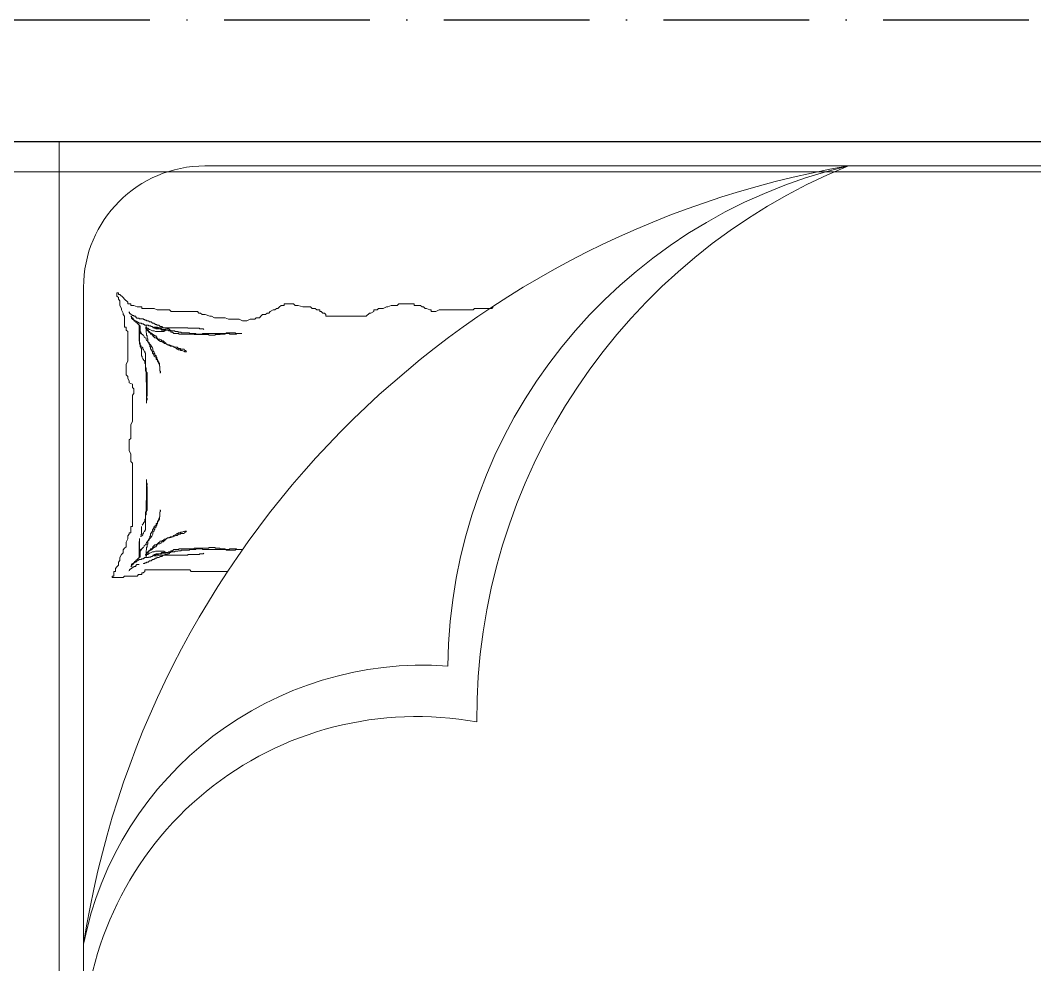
# Model space of a CAD drawing. Extents: x 775040 to 808375, y 4159409 to 4163651.
# Drawn here: x 785917.3 to 786000.8, y 4161550.9 to 4161628.8 of the extents above; entities that cross this region are included whole.
import ezdxf

# ---------------------------------------------------------------- set-up
doc = ezdxf.new("R2010")
doc.units = 0
doc.header["$MEASUREMENT"] = 0
doc.linetypes.add('ACAD_ISO10W100', pattern=[18, 12, -3, 0, -3])
for name, color, linetype, lineweight in [('Z_ duvar', 7, 'Continuous', 30), ('Z_aks', 2, 'ACAD_ISO10W100', 30), ('Z_sıva', 241, 'Continuous', 5), ('Z_tefriş', 73, 'Continuous', 5)]:
    doc.layers.add(name, color=color, linetype=linetype, lineweight=lineweight)

# ---------------------------------------------------------------- blocks, each defined once
blk = doc.blocks.new('YATAK 1')
at = {"layer": 'Z_tefriş'}
for p, q in [((-8791.057, 17107.306), (-8941.057, 17107.306)), ((-8791.057, 16917.306), (-8791.057, 17107.306)), ((-8803.057, 17105.306), (-8929.057, 17105.306)), ((-8793.057, 17095.306), (-8793.057, 16929.306)), ((-8793.057, 16929.306), (-8793.057, 17095.306)), ((-8796.443, 17094.329), (-8796.315, 17094.456)), ((-8796.315, 17094.456), (-8796.06, 17094.711)), ((-8796.06, 17094.711), (-8795.932, 17094.711)), ((-8795.932, 17094.838), (-8795.805, 17094.838)), ((-8795.932, 17094.711), (-8795.932, 17094.838)), ((-8795.805, 17094.583), (-8795.932, 17094.456)), ((-8795.932, 17094.456), (-8795.932, 17094.329)), ((-8795.805, 17094.838), (-8795.805, 17094.583)), ((-8826.807, 17093.691), (-8826.679, 17093.564)), ((-8821.193, 17093.564), (-8821.066, 17093.691)), ((-8821.066, 17093.691), (-8820.938, 17093.691)), ((-8820.938, 17093.691), (-8820.811, 17093.819)), ((-8820.811, 17093.819), (-8820.3, 17093.819)), ((-8820.3, 17093.946), (-8819.024, 17093.946)), ((-8820.3, 17093.819), (-8820.3, 17093.946)), ((-8819.024, 17093.946), (-8818.897, 17093.819)), ((-8818.897, 17093.819), (-8818.387, 17093.819)), ((-8818.387, 17093.819), (-8818.131, 17093.691)), ((-8818.131, 17093.691), (-8818.004, 17093.691)), ((-8818.004, 17093.691), (-8817.749, 17093.564)), ((-8811.88, 17093.564), (-8811.752, 17093.691)), ((-8811.752, 17093.691), (-8811.114, 17093.691)), ((-8811.114, 17093.691), (-8810.732, 17093.819)), ((-8810.732, 17093.819), (-8810.477, 17093.819)), ((-8810.477, 17093.819), (-8810.349, 17093.946)), ((-8810.349, 17093.946), (-8809.583, 17093.946)), ((-8809.583, 17093.946), (-8809.583, 17093.819)), ((-8809.583, 17093.819), (-8809.328, 17093.819)), ((-8809.328, 17093.819), (-8809.201, 17093.691)), ((-8809.201, 17093.691), (-8809.073, 17093.564)), ((-8797.846, 17093.691), (-8797.463, 17093.691)), ((-8797.846, 17093.564), (-8797.846, 17093.691)), ((-8797.463, 17093.691), (-8797.208, 17093.819)), ((-8797.208, 17093.819), (-8796.953, 17093.819)), ((-8796.953, 17093.946), (-8796.698, 17093.946)), ((-8796.953, 17093.819), (-8796.953, 17093.946)), ((-8796.698, 17094.074), (-8796.443, 17094.329)), ((-8796.698, 17093.946), (-8796.698, 17094.074)), ((-8796.06, 17093.819), (-8796.187, 17093.564)), ((-8795.932, 17094.329), (-8796.06, 17094.201)), ((-8796.06, 17094.201), (-8796.06, 17093.819)), ((-8826.679, 17093.564), (-8825.276, 17093.564)), ((-8825.276, 17093.564), (-8825.148, 17093.436)), ((-8825.148, 17093.436), (-8822.342, 17093.436)), ((-8822.342, 17093.436), (-8822.086, 17093.309)), ((-8822.086, 17093.309), (-8821.704, 17093.309)), ((-8821.704, 17093.436), (-8821.576, 17093.436)), ((-8821.704, 17093.309), (-8821.704, 17093.436)), ((-8821.576, 17093.436), (-8821.321, 17093.564)), ((-8821.321, 17093.564), (-8821.193, 17093.564)), ((-8817.749, 17093.564), (-8817.366, 17093.564)), ((-8817.366, 17093.564), (-8817.238, 17093.436)), ((-8817.238, 17093.436), (-8816.983, 17093.436)), ((-8816.983, 17093.436), (-8816.983, 17093.309)), ((-8816.983, 17093.309), (-8816.728, 17093.181)), ((-8816.728, 17093.181), (-8816.6, 17093.181)), ((-8816.6, 17093.181), (-8816.345, 17092.926)), ((-8816.345, 17092.926), (-8813.028, 17092.926)), ((-8813.028, 17093.054), (-8812.901, 17093.181)), ((-8813.028, 17092.926), (-8813.028, 17093.054)), ((-8812.901, 17093.181), (-8812.773, 17093.181)), ((-8812.773, 17093.181), (-8812.645, 17093.309)), ((-8812.645, 17093.309), (-8812.518, 17093.309)), ((-8812.518, 17093.436), (-8812.263, 17093.436)), ((-8812.518, 17093.309), (-8812.518, 17093.436)), ((-8812.263, 17093.436), (-8812.135, 17093.564)), ((-8812.135, 17093.564), (-8811.88, 17093.564)), ((-8809.073, 17093.564), (-8808.946, 17093.564)), ((-8808.946, 17093.564), (-8808.818, 17093.436)), ((-8808.818, 17093.436), (-8808.69, 17093.436)), ((-8808.69, 17093.436), (-8808.435, 17093.309)), ((-8808.435, 17093.309), (-8808.308, 17093.181)), ((-8808.308, 17093.181), (-8808.18, 17093.181)), ((-8808.18, 17093.181), (-8808.052, 17093.054)), ((-8808.052, 17093.054), (-8807.797, 17093.054)), ((-8807.797, 17093.054), (-8807.67, 17092.926)), ((-8807.67, 17092.926), (-8807.542, 17092.799)), ((-8807.542, 17092.799), (-8807.287, 17092.799)), ((-8807.287, 17092.799), (-8807.159, 17092.671)), ((-8804.991, 17092.671), (-8804.735, 17092.799)), ((-8804.735, 17092.799), (-8803.842, 17092.799)), ((-8803.842, 17092.799), (-8803.587, 17092.926)), ((-8803.587, 17092.926), (-8803.46, 17092.926)), ((-8803.46, 17092.926), (-8803.077, 17093.054)), ((-8803.077, 17093.054), (-8802.822, 17093.054)), ((-8802.822, 17093.054), (-8802.694, 17093.181)), ((-8802.694, 17093.181), (-8802.566, 17093.181)), ((-8802.566, 17093.181), (-8802.439, 17093.309)), ((-8802.439, 17093.309), (-8800.27, 17093.309)), ((-8800.27, 17093.309), (-8800.142, 17093.436)), ((-8800.142, 17093.436), (-8799.122, 17093.436)), ((-8799.122, 17093.436), (-8798.867, 17093.564)), ((-8798.867, 17093.564), (-8797.846, 17093.564)), ((-8797.627, 17092.764), (-8797.627, 17092.711)), ((-8797.418, 17092.764), (-8797.627, 17092.764)), ((-8797.418, 17092.816), (-8797.418, 17092.764)), ((-8797.366, 17092.816), (-8797.418, 17092.816)), ((-8797.366, 17092.92), (-8797.366, 17092.816)), ((-8797.209, 17092.92), (-8797.366, 17092.92)), ((-8797.209, 17092.973), (-8797.209, 17092.92)), ((-8797.052, 17092.973), (-8797.209, 17092.973)), ((-8797.157, 17092.764), (-8797.052, 17092.764)), ((-8797.157, 17092.659), (-8797.157, 17092.764)), ((-8797, 17093.077), (-8797.052, 17093.025)), ((-8797.052, 17093.025), (-8797.052, 17092.973)), ((-8797.052, 17092.816), (-8797, 17092.816)), ((-8797.052, 17092.764), (-8797.052, 17092.816)), ((-8797, 17092.764), (-8797.052, 17092.711)), ((-8796.947, 17093.077), (-8797, 17093.077)), ((-8796.947, 17092.92), (-8797, 17092.868)), ((-8797, 17092.92), (-8796.947, 17092.92)), ((-8797, 17092.816), (-8797, 17092.92)), ((-8797, 17092.868), (-8797, 17092.764)), ((-8796.947, 17093.129), (-8796.947, 17093.077)), ((-8796.895, 17093.129), (-8796.947, 17093.129)), ((-8796.843, 17093.182), (-8796.895, 17093.129)), ((-8796.79, 17093.286), (-8796.843, 17093.234)), ((-8796.843, 17093.234), (-8796.843, 17093.182)), ((-8796.315, 17093.054), (-8796.443, 17092.926)), ((-8796.443, 17092.926), (-8796.443, 17092.034)), ((-8796.187, 17093.436), (-8796.315, 17093.181)), ((-8796.315, 17093.181), (-8796.315, 17093.054)), ((-8796.187, 17093.564), (-8796.187, 17093.436)), ((-8807.159, 17092.671), (-8806.777, 17092.671)), ((-8806.777, 17092.671), (-8806.521, 17092.544)), ((-8806.521, 17092.544), (-8806.139, 17092.544)), ((-8806.139, 17092.544), (-8805.884, 17092.671)), ((-8805.884, 17092.671), (-8804.991, 17092.671)), ((-8802.597, 17091.927), (-8802.597, 17091.875)), ((-8801.656, 17091.927), (-8802.597, 17091.927)), ((-8801.656, 17091.979), (-8801.656, 17091.927)), ((-8799.301, 17091.979), (-8801.656, 17091.979)), ((-8799.929, 17091.927), (-8799.982, 17091.875)), ((-8799.772, 17091.927), (-8799.929, 17091.927)), ((-8799.72, 17091.979), (-8799.772, 17091.927)), ((-8799.668, 17091.979), (-8799.72, 17091.979)), ((-8799.563, 17092.032), (-8799.668, 17091.979)), ((-8799.511, 17092.084), (-8799.563, 17092.032)), ((-8799.354, 17092.084), (-8799.511, 17092.084)), ((-8799.354, 17092.136), (-8799.354, 17092.084)), ((-8799.301, 17092.136), (-8799.354, 17092.136)), ((-8799.249, 17092.189), (-8799.301, 17092.136)), ((-8799.144, 17092.032), (-8799.301, 17091.979)), ((-8799.092, 17092.189), (-8799.249, 17092.189)), ((-8799.249, 17091.875), (-8799.197, 17091.927)), ((-8799.197, 17091.927), (-8798.988, 17091.927)), ((-8798.831, 17092.032), (-8799.144, 17092.032)), ((-8799.092, 17092.241), (-8799.092, 17092.189)), ((-8798.988, 17092.241), (-8799.092, 17092.241)), ((-8799.04, 17091.875), (-8798.988, 17091.927)), ((-8798.935, 17092.293), (-8798.988, 17092.241)), ((-8798.988, 17091.979), (-8798.778, 17091.979)), ((-8798.988, 17091.927), (-8798.988, 17091.979)), ((-8798.988, 17091.927), (-8798.883, 17091.927)), ((-8798.883, 17092.293), (-8798.935, 17092.293)), ((-8798.883, 17092.345), (-8798.883, 17092.293)), ((-8798.726, 17092.345), (-8798.883, 17092.345)), ((-8798.883, 17091.979), (-8798.831, 17091.979)), ((-8798.883, 17091.927), (-8798.883, 17091.979)), ((-8798.831, 17091.979), (-8798.831, 17092.032)), ((-8798.778, 17092.032), (-8798.726, 17092.084)), ((-8798.778, 17091.979), (-8798.778, 17092.032)), ((-8798.674, 17092.398), (-8798.726, 17092.345)), ((-8798.726, 17092.084), (-8798.621, 17092.084)), ((-8798.621, 17092.45), (-8798.674, 17092.398)), ((-8798.464, 17092.45), (-8798.621, 17092.45)), ((-8798.621, 17092.084), (-8798.569, 17092.136)), ((-8798.569, 17092.136), (-8798.412, 17092.136)), ((-8798.464, 17092.502), (-8798.464, 17092.45)), ((-8798.412, 17092.502), (-8798.464, 17092.502)), ((-8798.412, 17092.554), (-8798.412, 17092.502)), ((-8798.255, 17092.554), (-8798.412, 17092.554)), ((-8798.412, 17092.189), (-8798.098, 17092.189)), ((-8798.412, 17092.136), (-8798.412, 17092.189)), ((-8798.36, 17091.927), (-8798.412, 17091.875)), ((-8798.255, 17091.927), (-8798.36, 17091.927)), ((-8798.255, 17092.607), (-8798.255, 17092.554)), ((-8798.098, 17092.607), (-8798.255, 17092.607)), ((-8798.203, 17092.084), (-8798.255, 17092.032)), ((-8798.255, 17092.032), (-8798.255, 17091.875)), ((-8798.203, 17091.979), (-8798.255, 17091.927)), ((-8798.203, 17092.136), (-8798.203, 17092.084)), ((-8798.203, 17091.614), (-8798.203, 17092.136)), ((-8798.151, 17091.979), (-8798.203, 17091.979)), ((-8798.203, 17091.927), (-8798.151, 17091.927)), ((-8798.203, 17091.875), (-8798.203, 17091.927)), ((-8798.151, 17091.927), (-8798.151, 17091.979)), ((-8798.098, 17092.659), (-8798.098, 17092.607)), ((-8797.994, 17092.659), (-8798.098, 17092.659)), ((-8798.098, 17092.189), (-8798.046, 17092.241)), ((-8798.046, 17092.241), (-8797.994, 17092.241)), ((-8797.994, 17092.711), (-8797.994, 17092.659)), ((-8797.627, 17092.711), (-8797.994, 17092.711)), ((-8797.994, 17092.293), (-8797.837, 17092.293)), ((-8797.994, 17092.241), (-8797.994, 17092.293)), ((-8797.837, 17092.345), (-8797.627, 17092.345)), ((-8797.837, 17092.293), (-8797.837, 17092.345)), ((-8797.732, 17092.136), (-8797.732, 17091.666)), ((-8797.68, 17092.136), (-8797.732, 17092.136)), ((-8797.68, 17092.032), (-8797.732, 17091.979)), ((-8797.732, 17091.979), (-8797.732, 17091.509)), ((-8797.68, 17092.189), (-8797.68, 17092.136)), ((-8797.627, 17092.189), (-8797.68, 17092.189)), ((-8797.627, 17092.189), (-8797.68, 17092.136)), ((-8797.68, 17092.136), (-8797.68, 17092.032)), ((-8797.627, 17092.345), (-8797.575, 17092.398)), ((-8797.523, 17092.293), (-8797.627, 17092.189)), ((-8797.627, 17092.241), (-8797.627, 17092.189)), ((-8797.627, 17090.882), (-8797.627, 17092.241)), ((-8797.575, 17092.398), (-8797.523, 17092.398)), ((-8797.523, 17092.45), (-8797.418, 17092.45)), ((-8797.523, 17092.398), (-8797.523, 17092.45)), ((-8797.47, 17092.345), (-8797.523, 17092.293)), ((-8797.366, 17092.398), (-8797.47, 17092.345)), ((-8797.418, 17092.502), (-8797.366, 17092.554)), ((-8797.418, 17092.45), (-8797.418, 17092.502)), ((-8797.366, 17092.554), (-8797.261, 17092.554)), ((-8797.366, 17092.502), (-8797.366, 17092.398)), ((-8797.261, 17092.502), (-8797.366, 17092.502)), ((-8797.209, 17092.607), (-8797.261, 17092.502)), ((-8797.261, 17092.607), (-8797.209, 17092.607)), ((-8797.261, 17092.554), (-8797.261, 17092.607)), ((-8797.104, 17092.659), (-8797.209, 17092.607)), ((-8797.209, 17092.659), (-8797.157, 17092.659)), ((-8797.209, 17092.607), (-8797.209, 17092.659)), ((-8797.052, 17092.711), (-8797.104, 17092.659)), ((-8796.57, 17092.034), (-8796.57, 17091.779)), ((-8796.443, 17092.034), (-8796.57, 17092.034)), ((-8806.102, 17091.509), (-8805.579, 17091.509)), ((-8805.684, 17091.509), (-8806.102, 17091.509)), ((-8805.631, 17091.457), (-8805.684, 17091.509)), ((-8805.108, 17091.457), (-8805.631, 17091.457)), ((-8805.579, 17091.561), (-8804.794, 17091.561)), ((-8805.579, 17091.509), (-8805.579, 17091.561)), ((-8805.056, 17091.509), (-8805.108, 17091.457)), ((-8802.859, 17091.509), (-8805.056, 17091.509)), ((-8804.794, 17091.561), (-8804.794, 17091.509)), ((-8804.794, 17091.509), (-8804.742, 17091.509)), ((-8804.742, 17091.509), (-8804.69, 17091.457)), ((-8804.69, 17091.457), (-8804.324, 17091.457)), ((-8804.324, 17091.457), (-8804.271, 17091.405)), ((-8804.271, 17091.405), (-8803.905, 17091.405)), ((-8803.905, 17091.405), (-8803.905, 17091.352)), ((-8803.905, 17091.352), (-8803.382, 17091.352)), ((-8803.382, 17091.405), (-8802.179, 17091.405)), ((-8803.382, 17091.352), (-8803.382, 17091.405)), ((-8802.911, 17091.875), (-8802.963, 17091.823)), ((-8802.597, 17091.875), (-8802.911, 17091.875)), ((-8802.859, 17091.457), (-8802.859, 17091.509)), ((-8802.336, 17091.457), (-8802.859, 17091.457)), ((-8802.283, 17091.509), (-8802.336, 17091.457)), ((-8801.813, 17091.509), (-8802.283, 17091.509)), ((-8802.179, 17091.457), (-8800.923, 17091.457)), ((-8802.179, 17091.405), (-8802.179, 17091.457)), ((-8801.76, 17091.561), (-8801.813, 17091.509)), ((-8801.132, 17091.561), (-8801.76, 17091.561)), ((-8801.08, 17091.614), (-8801.132, 17091.561)), ((-8800.871, 17091.614), (-8801.08, 17091.614)), ((-8800.923, 17091.457), (-8800.871, 17091.509)), ((-8800.819, 17091.666), (-8800.871, 17091.614)), ((-8800.871, 17091.509), (-8800.505, 17091.509)), ((-8800.609, 17091.666), (-8800.819, 17091.666)), ((-8800.557, 17091.718), (-8800.609, 17091.666)), ((-8800.243, 17091.718), (-8800.557, 17091.718)), ((-8800.505, 17091.509), (-8800.452, 17091.561)), ((-8800.452, 17091.561), (-8800.4, 17091.561)), ((-8800.4, 17091.614), (-8800.243, 17091.614)), ((-8800.4, 17091.561), (-8800.4, 17091.614)), ((-8800.243, 17091.77), (-8800.243, 17091.718)), ((-8800.138, 17091.77), (-8800.243, 17091.77)), ((-8800.243, 17091.718), (-8800.086, 17091.718)), ((-8800.243, 17091.614), (-8800.243, 17091.718)), ((-8800.086, 17091.875), (-8800.138, 17091.823)), ((-8800.138, 17091.823), (-8800.138, 17091.77)), ((-8799.982, 17091.875), (-8800.086, 17091.875)), ((-8800.086, 17091.718), (-8800.034, 17091.77)), ((-8800.034, 17091.77), (-8799.877, 17091.77)), ((-8799.877, 17091.823), (-8799.511, 17091.823)), ((-8799.877, 17091.77), (-8799.877, 17091.823)), ((-8799.877, 17091.77), (-8799.511, 17091.77)), ((-8799.772, 17091.77), (-8799.877, 17091.77)), ((-8799.772, 17091.718), (-8799.772, 17091.77)), ((-8799.72, 17091.718), (-8799.772, 17091.718)), ((-8799.668, 17091.666), (-8799.72, 17091.718)), ((-8798.988, 17091.666), (-8799.668, 17091.666)), ((-8799.511, 17091.823), (-8799.458, 17091.875)), ((-8799.511, 17091.77), (-8799.458, 17091.823)), ((-8799.458, 17091.823), (-8799.301, 17091.875)), ((-8799.458, 17091.875), (-8799.249, 17091.875)), ((-8799.301, 17091.875), (-8799.04, 17091.875)), ((-8799.144, 17091.091), (-8799.092, 17091.143)), ((-8799.04, 17091.143), (-8799.144, 17091.039)), ((-8799.144, 17091.039), (-8799.144, 17091.091)), ((-8799.092, 17091.195), (-8799.04, 17091.248)), ((-8799.092, 17091.143), (-8799.092, 17091.195)), ((-8799.04, 17091.3), (-8798.935, 17091.3)), ((-8799.04, 17091.248), (-8799.04, 17091.3)), ((-8798.935, 17091.143), (-8799.04, 17091.143)), ((-8798.883, 17091.718), (-8798.988, 17091.666)), ((-8798.935, 17091.3), (-8798.883, 17091.352)), ((-8798.883, 17091.195), (-8798.935, 17091.143)), ((-8798.726, 17091.718), (-8798.883, 17091.718)), ((-8798.883, 17091.352), (-8798.831, 17091.352)), ((-8798.831, 17091.248), (-8798.883, 17091.195)), ((-8798.831, 17091.405), (-8798.778, 17091.405)), ((-8798.831, 17091.352), (-8798.831, 17091.405)), ((-8798.778, 17091.3), (-8798.831, 17091.248)), ((-8798.778, 17091.457), (-8798.726, 17091.457)), ((-8798.778, 17091.405), (-8798.778, 17091.457)), ((-8798.726, 17091.352), (-8798.778, 17091.3)), ((-8798.621, 17091.77), (-8798.726, 17091.718)), ((-8798.726, 17091.457), (-8798.674, 17091.509)), ((-8798.674, 17091.457), (-8798.726, 17091.352)), ((-8798.674, 17091.509), (-8798.621, 17091.509)), ((-8798.569, 17091.457), (-8798.674, 17091.457)), ((-8798.517, 17091.823), (-8798.621, 17091.77)), ((-8798.621, 17091.561), (-8798.517, 17091.561)), ((-8798.621, 17091.509), (-8798.621, 17091.561)), ((-8798.517, 17091.561), (-8798.569, 17091.457)), ((-8798.464, 17091.823), (-8798.517, 17091.823)), ((-8798.517, 17091.614), (-8798.464, 17091.666)), ((-8798.517, 17091.561), (-8798.517, 17091.614)), ((-8798.412, 17091.614), (-8798.517, 17091.561)), ((-8798.412, 17091.875), (-8798.464, 17091.823)), ((-8798.464, 17091.666), (-8798.412, 17091.666)), ((-8798.307, 17091.823), (-8798.412, 17091.718)), ((-8798.412, 17091.718), (-8798.36, 17091.718)), ((-8798.412, 17091.666), (-8798.412, 17091.718)), ((-8798.412, 17091.718), (-8798.412, 17091.614)), ((-8798.36, 17091.718), (-8798.307, 17091.77)), ((-8798.36, 17091.039), (-8798.307, 17091.091)), ((-8798.255, 17091.875), (-8798.307, 17091.823)), ((-8798.307, 17091.77), (-8798.255, 17091.77)), ((-8798.307, 17091.3), (-8798.255, 17091.352)), ((-8798.307, 17091.091), (-8798.307, 17091.3)), ((-8798.255, 17091.875), (-8798.203, 17091.875)), ((-8798.255, 17091.77), (-8798.255, 17091.875)), ((-8798.255, 17091.509), (-8798.203, 17091.614)), ((-8798.255, 17091.352), (-8798.255, 17091.509)), ((-8798.151, 17091.143), (-8798.203, 17091.039)), ((-8798.046, 17091.195), (-8798.151, 17091.143)), ((-8797.994, 17091.352), (-8798.046, 17091.248)), ((-8798.046, 17091.248), (-8798.046, 17091.195)), ((-8797.941, 17091.352), (-8797.994, 17091.352)), ((-8797.941, 17091.405), (-8797.941, 17091.352)), ((-8797.889, 17091.405), (-8797.941, 17091.405)), ((-8797.889, 17091.457), (-8797.889, 17091.405)), ((-8797.837, 17091.457), (-8797.889, 17091.457)), ((-8797.784, 17091.561), (-8797.837, 17091.509)), ((-8797.837, 17091.509), (-8797.837, 17091.457)), ((-8797.732, 17091.666), (-8797.784, 17091.614)), ((-8797.784, 17091.614), (-8797.784, 17091.561)), ((-8797.732, 17091.509), (-8797.68, 17091.457)), ((-8797.68, 17091.457), (-8797.68, 17090.725)), ((-8796.57, 17091.779), (-8796.698, 17091.652)), ((-8796.698, 17091.652), (-8796.698, 17089.23)), ((-8801.08, 17090.202), (-8801.028, 17090.255)), ((-8801.028, 17090.255), (-8800.871, 17090.255)), ((-8800.871, 17090.255), (-8800.819, 17090.307)), ((-8800.819, 17090.307), (-8800.766, 17090.359)), ((-8800.766, 17090.359), (-8800.662, 17090.359)), ((-8800.714, 17090.255), (-8800.766, 17090.202)), ((-8800.609, 17090.307), (-8800.714, 17090.255)), ((-8800.662, 17090.359), (-8800.557, 17090.411)), ((-8800.505, 17090.359), (-8800.609, 17090.307)), ((-8800.557, 17090.411), (-8800.505, 17090.411)), ((-8800.505, 17090.411), (-8800.4, 17090.464)), ((-8800.452, 17090.411), (-8800.505, 17090.359)), ((-8800.4, 17090.464), (-8800.452, 17090.411)), ((-8800.4, 17090.464), (-8800.243, 17090.516)), ((-8800.191, 17090.464), (-8800.4, 17090.464)), ((-8800.243, 17090.516), (-8800.138, 17090.568)), ((-8800.191, 17090.516), (-8800.191, 17090.464)), ((-8800.086, 17090.516), (-8800.191, 17090.516)), ((-8800.138, 17090.568), (-8799.982, 17090.568)), ((-8800.086, 17090.568), (-8800.086, 17090.516)), ((-8799.982, 17090.568), (-8800.086, 17090.568)), ((-8799.982, 17090.568), (-8799.929, 17090.621)), ((-8799.929, 17090.621), (-8799.982, 17090.568)), ((-8799.929, 17090.621), (-8799.825, 17090.673)), ((-8799.877, 17090.621), (-8799.929, 17090.621)), ((-8799.825, 17090.725), (-8799.877, 17090.621)), ((-8799.72, 17090.777), (-8799.825, 17090.725)), ((-8799.825, 17090.673), (-8799.72, 17090.673)), ((-8799.615, 17090.882), (-8799.72, 17090.777)), ((-8799.72, 17090.673), (-8799.615, 17090.777)), ((-8799.511, 17090.882), (-8799.615, 17090.882)), ((-8799.615, 17090.777), (-8799.563, 17090.777)), ((-8799.563, 17090.777), (-8799.511, 17090.83)), ((-8799.458, 17090.986), (-8799.511, 17090.882)), ((-8799.511, 17090.83), (-8799.354, 17090.83)), ((-8799.406, 17090.986), (-8799.458, 17090.986)), ((-8799.301, 17091.039), (-8799.406, 17090.986)), ((-8799.354, 17090.83), (-8799.301, 17090.934)), ((-8799.144, 17091.039), (-8799.301, 17091.039)), ((-8799.301, 17090.934), (-8799.249, 17090.934)), ((-8799.249, 17090.934), (-8799.197, 17090.986)), ((-8799.197, 17090.986), (-8799.144, 17091.039)), ((-8798.726, 17090.307), (-8798.778, 17090.255)), ((-8798.778, 17090.255), (-8798.778, 17090.15)), ((-8798.674, 17090.411), (-8798.726, 17090.307)), ((-8798.621, 17090.464), (-8798.674, 17090.411)), ((-8798.569, 17090.568), (-8798.621, 17090.516)), ((-8798.621, 17090.516), (-8798.621, 17090.464)), ((-8798.464, 17090.673), (-8798.569, 17090.568)), ((-8798.569, 17090.411), (-8798.517, 17090.411)), ((-8798.569, 17090.202), (-8798.569, 17090.411)), ((-8798.517, 17090.568), (-8798.464, 17090.621)), ((-8798.517, 17090.411), (-8798.517, 17090.568)), ((-8798.412, 17090.777), (-8798.464, 17090.725)), ((-8798.464, 17090.673), (-8798.412, 17090.725)), ((-8798.464, 17090.725), (-8798.464, 17090.673)), ((-8798.464, 17090.621), (-8798.464, 17090.673)), ((-8798.412, 17090.725), (-8798.36, 17090.83)), ((-8798.36, 17090.777), (-8798.412, 17090.777)), ((-8798.36, 17090.83), (-8798.36, 17091.039)), ((-8798.307, 17090.882), (-8798.36, 17090.777)), ((-8798.255, 17090.934), (-8798.307, 17090.882)), ((-8798.203, 17091.039), (-8798.255, 17090.934)), ((-8797.941, 17090.307), (-8797.889, 17090.359)), ((-8797.941, 17090.202), (-8797.941, 17090.307)), ((-8797.889, 17090.359), (-8797.837, 17090.411)), ((-8797.837, 17090.411), (-8797.732, 17090.411)), ((-8797.784, 17090.307), (-8797.837, 17090.255)), ((-8797.837, 17090.255), (-8797.837, 17089.627)), ((-8797.732, 17090.568), (-8797.784, 17090.516)), ((-8797.784, 17090.516), (-8797.784, 17090.307)), ((-8797.732, 17090.725), (-8797.732, 17090.568)), ((-8797.68, 17090.725), (-8797.732, 17090.725)), ((-8797.732, 17090.621), (-8797.68, 17090.621)), ((-8797.732, 17090.411), (-8797.732, 17090.621)), ((-8797.68, 17090.777), (-8797.627, 17090.882)), ((-8797.68, 17090.621), (-8797.68, 17090.777)), ((-8801.551, 17089.993), (-8801.499, 17090.046)), ((-8801.394, 17089.993), (-8801.551, 17089.993)), ((-8801.499, 17090.046), (-8801.446, 17090.098)), ((-8801.446, 17090.098), (-8801.394, 17090.098)), ((-8801.394, 17090.098), (-8801.342, 17090.202)), ((-8801.342, 17090.046), (-8801.394, 17089.993)), ((-8801.342, 17090.202), (-8801.08, 17090.202)), ((-8801.289, 17090.046), (-8801.342, 17090.046)), ((-8801.185, 17090.098), (-8801.289, 17090.046)), ((-8801.08, 17090.098), (-8801.185, 17090.098)), ((-8801.028, 17090.15), (-8801.08, 17090.098)), ((-8800.871, 17090.15), (-8801.028, 17090.15)), ((-8800.819, 17090.202), (-8800.871, 17090.15)), ((-8800.766, 17090.202), (-8800.819, 17090.202)), ((-8799.092, 17089.418), (-8799.144, 17089.366)), ((-8799.04, 17089.575), (-8799.092, 17089.523)), ((-8799.092, 17089.523), (-8799.092, 17089.418)), ((-8799.04, 17089.68), (-8799.04, 17089.575)), ((-8798.988, 17089.68), (-8799.04, 17089.68)), ((-8799.04, 17089.523), (-8798.883, 17089.627)), ((-8799.04, 17089.366), (-8799.04, 17089.523)), ((-8798.935, 17089.732), (-8798.988, 17089.68)), ((-8798.883, 17089.889), (-8798.935, 17089.836)), ((-8798.935, 17089.836), (-8798.935, 17089.732)), ((-8798.883, 17089.993), (-8798.883, 17089.889)), ((-8798.831, 17089.993), (-8798.883, 17089.993)), ((-8798.883, 17089.627), (-8798.831, 17089.784)), ((-8798.778, 17090.15), (-8798.831, 17090.046)), ((-8798.831, 17090.046), (-8798.831, 17089.993)), ((-8798.831, 17089.784), (-8798.726, 17089.889)), ((-8798.726, 17090.046), (-8798.674, 17090.046)), ((-8798.726, 17089.889), (-8798.726, 17090.046)), ((-8798.674, 17090.098), (-8798.621, 17090.15)), ((-8798.674, 17090.046), (-8798.674, 17090.098)), ((-8798.621, 17090.202), (-8798.569, 17090.202)), ((-8798.621, 17090.15), (-8798.621, 17090.202)), ((-8798.151, 17089.889), (-8798.098, 17089.941)), ((-8798.151, 17088.425), (-8798.151, 17089.889)), ((-8798.098, 17090.046), (-8798.046, 17090.046)), ((-8798.098, 17089.941), (-8798.098, 17090.046)), ((-8798.046, 17090.046), (-8797.994, 17090.15)), ((-8797.994, 17090.202), (-8797.941, 17090.202)), ((-8797.994, 17090.15), (-8797.994, 17090.202)), ((-8797.941, 17089.418), (-8797.994, 17089.366)), ((-8797.889, 17089.523), (-8797.941, 17089.418)), ((-8797.889, 17089.627), (-8797.889, 17089.523)), ((-8797.837, 17089.627), (-8797.889, 17089.627)), ((-8799.354, 17088.791), (-8799.301, 17088.896)), ((-8799.301, 17088.843), (-8799.354, 17088.739)), ((-8799.354, 17088.425), (-8799.354, 17088.791)), ((-8799.354, 17088.739), (-8799.354, 17088.425)), ((-8799.301, 17089.052), (-8799.301, 17088.843)), ((-8799.249, 17089.052), (-8799.301, 17089.052)), ((-8799.301, 17088.896), (-8799.249, 17089)), ((-8799.249, 17089.157), (-8799.249, 17089.052)), ((-8799.197, 17089.157), (-8799.249, 17089.157)), ((-8799.249, 17089), (-8799.197, 17089.105)), ((-8799.197, 17089.209), (-8799.144, 17089.314)), ((-8799.197, 17089.105), (-8799.197, 17089.209)), ((-8799.144, 17089.209), (-8799.197, 17089.157)), ((-8799.144, 17089.314), (-8799.04, 17089.366)), ((-8799.144, 17089.366), (-8799.144, 17089.209)), ((-8798.151, 17088.687), (-8798.203, 17088.634)), ((-8798.203, 17088.634), (-8798.203, 17088.425)), ((-8798.098, 17089.052), (-8798.151, 17089)), ((-8798.151, 17089), (-8798.151, 17088.687)), ((-8798.046, 17089.262), (-8798.098, 17089.209)), ((-8798.098, 17089.209), (-8798.098, 17089.052)), ((-8797.994, 17089.314), (-8798.046, 17089.262)), ((-8797.994, 17089.366), (-8797.994, 17089.314)), ((-8796.698, 17089.23), (-8796.57, 17088.975)), ((-8796.57, 17088.975), (-8796.57, 17088.082)), ((-8799.406, 17088.373), (-8799.354, 17088.425)), ((-8799.354, 17088.425), (-8799.406, 17088.373)), ((-8799.406, 17088.268), (-8799.406, 17088.373)), ((-8799.406, 17088.373), (-8799.406, 17088.268)), ((-8799.354, 17088.268), (-8799.406, 17088.268)), ((-8799.406, 17088.268), (-8799.354, 17088.268)), ((-8798.255, 17088.321), (-8798.307, 17088.268)), ((-8798.307, 17088.268), (-8798.307, 17086.334)), ((-8798.203, 17088.425), (-8798.255, 17088.373)), ((-8798.255, 17088.373), (-8798.255, 17088.321)), ((-8798.203, 17088.373), (-8798.151, 17088.425)), ((-8798.203, 17087.484), (-8798.203, 17088.373)), ((-8796.698, 17087.828), (-8796.825, 17087.573)), ((-8796.57, 17088.082), (-8796.698, 17087.955)), ((-8796.698, 17087.955), (-8796.698, 17087.828)), ((-8798.255, 17087.432), (-8798.203, 17087.484)), ((-8798.255, 17086.282), (-8798.255, 17087.432)), ((-8797.08, 17087.063), (-8797.208, 17086.935)), ((-8797.208, 17086.935), (-8797.208, 17086.553)), ((-8796.825, 17087.445), (-8797.08, 17087.318)), ((-8797.08, 17087.318), (-8797.08, 17087.063)), ((-8796.825, 17087.573), (-8796.825, 17087.445)), ((-8798.307, 17086.334), (-8798.255, 17086.334)), ((-8798.307, 17086.178), (-8798.255, 17086.282)), ((-8798.307, 17086.073), (-8798.307, 17086.178)), ((-8798.255, 17085.969), (-8798.307, 17086.073)), ((-8798.255, 17086.334), (-8798.255, 17085.76)), ((-8797.208, 17086.553), (-8797.08, 17086.425)), ((-8797.08, 17086.425), (-8797.08, 17084.258)), ((-8798.255, 17085.76), (-8798.255, 17085.969)), ((-8797.08, 17084.258), (-8796.953, 17084.003)), ((-8796.953, 17084.003), (-8796.953, 17082.856)), ((-8796.953, 17082.856), (-8796.825, 17082.729)), ((-8796.825, 17082.729), (-8796.825, 17081.836)), ((-8796.825, 17081.836), (-8796.953, 17081.582)), ((-8796.953, 17081.582), (-8796.953, 17080.944)), ((-8796.953, 17080.944), (-8797.08, 17080.817)), ((-8797.08, 17080.817), (-8797.08, 17075.59)), ((-8798.255, 17078.884), (-8798.255, 17079.459)), ((-8798.255, 17079.459), (-8798.255, 17079.25)), ((-8798.255, 17079.25), (-8798.307, 17079.145)), ((-8798.307, 17079.145), (-8798.307, 17079.041)), ((-8798.307, 17079.041), (-8798.255, 17078.936)), ((-8798.307, 17076.95), (-8798.307, 17078.884)), ((-8798.307, 17078.884), (-8798.255, 17078.884)), ((-8798.255, 17078.936), (-8798.255, 17077.786)), ((-8798.255, 17077.786), (-8798.203, 17077.734)), ((-8798.203, 17077.734), (-8798.203, 17076.845)), ((-8799.406, 17076.845), (-8799.406, 17076.95)), ((-8799.406, 17076.95), (-8799.354, 17076.95)), ((-8799.354, 17076.95), (-8799.406, 17076.95)), ((-8799.406, 17076.95), (-8799.406, 17076.845)), ((-8798.255, 17076.898), (-8798.307, 17076.95)), ((-8798.255, 17076.845), (-8798.255, 17076.898)), ((-8799.354, 17076.793), (-8799.406, 17076.845)), ((-8799.406, 17076.845), (-8799.354, 17076.793)), ((-8799.354, 17076.48), (-8799.354, 17076.793)), ((-8799.354, 17076.793), (-8799.354, 17076.427)), ((-8799.301, 17076.375), (-8799.354, 17076.48)), ((-8799.354, 17076.427), (-8799.301, 17076.323)), ((-8799.301, 17076.166), (-8799.301, 17076.375)), ((-8799.301, 17076.323), (-8799.249, 17076.218)), ((-8799.249, 17076.166), (-8799.301, 17076.166)), ((-8799.249, 17076.218), (-8799.197, 17076.114)), ((-8799.249, 17076.061), (-8799.249, 17076.166)), ((-8799.197, 17076.061), (-8799.249, 17076.061)), ((-8799.197, 17076.114), (-8799.197, 17076.009)), ((-8799.144, 17076.009), (-8799.197, 17076.061)), ((-8798.203, 17076.793), (-8798.255, 17076.845)), ((-8798.203, 17076.845), (-8798.151, 17076.793)), ((-8798.203, 17076.584), (-8798.203, 17076.793)), ((-8798.151, 17076.532), (-8798.203, 17076.584)), ((-8798.151, 17076.793), (-8798.151, 17075.33)), ((-8798.151, 17076.218), (-8798.151, 17076.532)), ((-8798.098, 17076.166), (-8798.151, 17076.218)), ((-8798.098, 17076.009), (-8798.098, 17076.166)), ((-8801.394, 17075.225), (-8801.551, 17075.225)), ((-8801.551, 17075.225), (-8801.499, 17075.173)), ((-8801.342, 17075.173), (-8801.394, 17075.225)), ((-8799.197, 17076.009), (-8799.144, 17075.905)), ((-8799.144, 17075.852), (-8799.144, 17076.009)), ((-8799.144, 17075.905), (-8799.04, 17075.852)), ((-8799.092, 17075.8), (-8799.144, 17075.852)), ((-8799.092, 17075.696), (-8799.092, 17075.8)), ((-8799.04, 17075.643), (-8799.092, 17075.696)), ((-8799.04, 17075.852), (-8799.04, 17075.696)), ((-8799.04, 17075.696), (-8798.883, 17075.591)), ((-8799.04, 17075.539), (-8799.04, 17075.643)), ((-8798.988, 17075.539), (-8799.04, 17075.539)), ((-8798.935, 17075.486), (-8798.988, 17075.539)), ((-8798.935, 17075.382), (-8798.935, 17075.486)), ((-8798.883, 17075.33), (-8798.935, 17075.382)), ((-8798.883, 17075.591), (-8798.831, 17075.434)), ((-8798.883, 17075.225), (-8798.883, 17075.33)), ((-8798.831, 17075.225), (-8798.883, 17075.225)), ((-8798.831, 17075.434), (-8798.726, 17075.33)), ((-8798.831, 17075.173), (-8798.831, 17075.225)), ((-8798.726, 17075.33), (-8798.726, 17075.173)), ((-8798.151, 17075.33), (-8798.098, 17075.277)), ((-8798.046, 17075.957), (-8798.098, 17076.009)), ((-8798.098, 17075.277), (-8798.098, 17075.173)), ((-8797.994, 17075.905), (-8798.046, 17075.957)), ((-8797.994, 17075.852), (-8797.994, 17075.905)), ((-8797.941, 17075.8), (-8797.994, 17075.852)), ((-8797.889, 17075.696), (-8797.941, 17075.8)), ((-8797.837, 17074.964), (-8797.837, 17075.591)), ((-8797.08, 17075.59), (-8796.953, 17075.59)), ((-8796.953, 17075.59), (-8796.953, 17075.081)), ((-8801.499, 17075.173), (-8801.446, 17075.121)), ((-8801.446, 17075.121), (-8801.394, 17075.121)), ((-8801.394, 17075.121), (-8801.342, 17075.016)), ((-8801.289, 17075.173), (-8801.342, 17075.173)), ((-8801.342, 17075.016), (-8801.08, 17075.016)), ((-8801.185, 17075.121), (-8801.289, 17075.173)), ((-8801.08, 17075.121), (-8801.185, 17075.121)), ((-8801.028, 17075.068), (-8801.08, 17075.121)), ((-8801.08, 17075.016), (-8801.028, 17074.964)), ((-8800.871, 17075.068), (-8801.028, 17075.068)), ((-8801.028, 17074.964), (-8800.871, 17074.964)), ((-8800.819, 17075.016), (-8800.871, 17075.068)), ((-8800.871, 17074.964), (-8800.819, 17074.911)), ((-8800.766, 17075.016), (-8800.819, 17075.016)), ((-8800.819, 17074.911), (-8800.766, 17074.859)), ((-8800.714, 17074.964), (-8800.766, 17075.016)), ((-8800.766, 17074.859), (-8800.662, 17074.859)), ((-8800.609, 17074.911), (-8800.714, 17074.964)), ((-8800.662, 17074.859), (-8800.557, 17074.807)), ((-8800.505, 17074.859), (-8800.609, 17074.911)), ((-8800.557, 17074.807), (-8800.505, 17074.807)), ((-8800.452, 17074.807), (-8800.505, 17074.859)), ((-8800.505, 17074.807), (-8800.4, 17074.755)), ((-8800.4, 17074.755), (-8800.452, 17074.807)), ((-8800.191, 17074.755), (-8800.4, 17074.755)), ((-8800.4, 17074.755), (-8800.243, 17074.702)), ((-8800.243, 17074.702), (-8800.138, 17074.65)), ((-8800.191, 17074.702), (-8800.191, 17074.755)), ((-8800.086, 17074.702), (-8800.191, 17074.702)), ((-8800.138, 17074.65), (-8799.982, 17074.65)), ((-8800.086, 17074.65), (-8800.086, 17074.702)), ((-8799.982, 17074.65), (-8800.086, 17074.65)), ((-8799.929, 17074.598), (-8799.982, 17074.65)), ((-8799.982, 17074.65), (-8799.929, 17074.598)), ((-8799.877, 17074.598), (-8799.929, 17074.598)), ((-8799.929, 17074.598), (-8799.825, 17074.546)), ((-8799.825, 17074.493), (-8799.877, 17074.598)), ((-8799.825, 17074.546), (-8799.72, 17074.546)), ((-8799.72, 17074.441), (-8799.825, 17074.493)), ((-8799.72, 17074.546), (-8799.615, 17074.441)), ((-8799.615, 17074.337), (-8799.72, 17074.441)), ((-8799.615, 17074.441), (-8799.563, 17074.441)), ((-8799.563, 17074.441), (-8799.511, 17074.389)), ((-8799.511, 17074.389), (-8799.354, 17074.389)), ((-8799.354, 17074.389), (-8799.301, 17074.284)), ((-8798.778, 17075.068), (-8798.831, 17075.173)), ((-8798.778, 17074.964), (-8798.778, 17075.068)), ((-8798.726, 17074.911), (-8798.778, 17074.964)), ((-8798.726, 17075.173), (-8798.674, 17075.173)), ((-8798.674, 17074.807), (-8798.726, 17074.911)), ((-8798.674, 17075.173), (-8798.674, 17075.121)), ((-8798.674, 17075.121), (-8798.621, 17075.068)), ((-8798.621, 17074.755), (-8798.674, 17074.807)), ((-8798.621, 17075.068), (-8798.621, 17075.016)), ((-8798.621, 17075.016), (-8798.569, 17075.016)), ((-8798.621, 17074.702), (-8798.621, 17074.755)), ((-8798.569, 17074.65), (-8798.621, 17074.702)), ((-8798.569, 17075.016), (-8798.569, 17074.807)), ((-8798.569, 17074.807), (-8798.517, 17074.807)), ((-8798.464, 17074.546), (-8798.569, 17074.65)), ((-8798.517, 17074.807), (-8798.517, 17074.65)), ((-8798.517, 17074.65), (-8798.464, 17074.598)), ((-8798.464, 17074.598), (-8798.464, 17074.546)), ((-8798.464, 17074.493), (-8798.464, 17074.546)), ((-8798.464, 17074.546), (-8798.412, 17074.493)), ((-8798.412, 17074.441), (-8798.464, 17074.493)), ((-8798.412, 17074.493), (-8798.36, 17074.389)), ((-8798.36, 17074.441), (-8798.412, 17074.441)), ((-8798.307, 17074.337), (-8798.36, 17074.441)), ((-8798.36, 17074.389), (-8798.36, 17074.18)), ((-8798.098, 17075.173), (-8798.046, 17075.173)), ((-8798.046, 17075.173), (-8797.994, 17075.068)), ((-8797.994, 17075.068), (-8797.994, 17075.016)), ((-8797.994, 17075.016), (-8797.941, 17075.016)), ((-8797.941, 17075.016), (-8797.941, 17074.911)), ((-8797.941, 17074.911), (-8797.889, 17074.859)), ((-8797.889, 17074.859), (-8797.837, 17074.807)), ((-8797.784, 17074.911), (-8797.837, 17074.964)), ((-8797.837, 17074.807), (-8797.732, 17074.807)), ((-8797.68, 17074.598), (-8797.68, 17074.441)), ((-8797.68, 17073.762), (-8797.68, 17074.493)), ((-8797.68, 17074.441), (-8797.627, 17074.337)), ((-8796.953, 17075.081), (-8796.825, 17075.081)), ((-8796.825, 17075.081), (-8796.825, 17074.953)), ((-8796.825, 17074.953), (-8796.698, 17074.826)), ((-8796.698, 17074.826), (-8796.698, 17074.571)), ((-8796.698, 17074.571), (-8796.57, 17074.316)), ((-8805.684, 17073.709), (-8806.102, 17073.709)), ((-8806.102, 17073.709), (-8805.579, 17073.709)), ((-8805.631, 17073.762), (-8805.684, 17073.709)), ((-8805.108, 17073.762), (-8805.631, 17073.762)), ((-8805.579, 17073.709), (-8805.579, 17073.657)), ((-8805.579, 17073.657), (-8804.794, 17073.657)), ((-8805.056, 17073.709), (-8805.108, 17073.762)), ((-8802.859, 17073.709), (-8805.056, 17073.709)), ((-8804.794, 17073.657), (-8804.794, 17073.709)), ((-8804.794, 17073.709), (-8804.742, 17073.709)), ((-8804.742, 17073.709), (-8804.69, 17073.762)), ((-8804.69, 17073.762), (-8804.324, 17073.762)), ((-8804.324, 17073.762), (-8804.271, 17073.814)), ((-8804.271, 17073.814), (-8803.905, 17073.814)), ((-8803.905, 17073.814), (-8803.905, 17073.866)), ((-8803.905, 17073.866), (-8803.382, 17073.866)), ((-8803.382, 17073.866), (-8803.382, 17073.814)), ((-8803.382, 17073.814), (-8802.179, 17073.814)), ((-8802.859, 17073.762), (-8802.859, 17073.709)), ((-8802.336, 17073.762), (-8802.859, 17073.762)), ((-8802.283, 17073.709), (-8802.336, 17073.762)), ((-8801.813, 17073.709), (-8802.283, 17073.709)), ((-8802.179, 17073.814), (-8802.179, 17073.762)), ((-8802.179, 17073.762), (-8800.923, 17073.762)), ((-8801.76, 17073.657), (-8801.813, 17073.709)), ((-8801.132, 17073.657), (-8801.76, 17073.657)), ((-8801.08, 17073.605), (-8801.132, 17073.657)), ((-8800.871, 17073.605), (-8801.08, 17073.605)), ((-8800.923, 17073.762), (-8800.871, 17073.709)), ((-8800.871, 17073.709), (-8800.505, 17073.709)), ((-8800.819, 17073.552), (-8800.871, 17073.605)), ((-8800.609, 17073.552), (-8800.819, 17073.552)), ((-8800.557, 17073.5), (-8800.609, 17073.552)), ((-8800.505, 17073.709), (-8800.452, 17073.657)), ((-8800.452, 17073.657), (-8800.4, 17073.657)), ((-8800.4, 17073.657), (-8800.4, 17073.605)), ((-8800.4, 17073.605), (-8800.243, 17073.605)), ((-8800.243, 17073.605), (-8800.243, 17073.5)), ((-8799.668, 17073.552), (-8799.72, 17073.5)), ((-8798.988, 17073.552), (-8799.668, 17073.552)), ((-8799.511, 17074.337), (-8799.615, 17074.337)), ((-8799.458, 17074.232), (-8799.511, 17074.337)), ((-8799.406, 17074.232), (-8799.458, 17074.232)), ((-8799.301, 17074.18), (-8799.406, 17074.232)), ((-8799.301, 17074.284), (-8799.249, 17074.284)), ((-8799.144, 17074.18), (-8799.301, 17074.18)), ((-8799.249, 17074.284), (-8799.197, 17074.232)), ((-8799.197, 17074.232), (-8799.144, 17074.18)), ((-8799.04, 17074.075), (-8799.144, 17074.18)), ((-8799.144, 17074.18), (-8799.144, 17074.127)), ((-8799.144, 17074.127), (-8799.092, 17074.075)), ((-8799.092, 17074.075), (-8799.092, 17074.023)), ((-8799.092, 17074.023), (-8799.04, 17073.971)), ((-8798.935, 17074.075), (-8799.04, 17074.075)), ((-8799.04, 17073.971), (-8799.04, 17073.918)), ((-8799.04, 17073.918), (-8798.935, 17073.918)), ((-8798.883, 17073.5), (-8798.988, 17073.552)), ((-8798.883, 17074.023), (-8798.935, 17074.075)), ((-8798.935, 17073.918), (-8798.883, 17073.866)), ((-8798.831, 17073.971), (-8798.883, 17074.023)), ((-8798.883, 17073.866), (-8798.831, 17073.866)), ((-8798.778, 17073.918), (-8798.831, 17073.971)), ((-8798.831, 17073.866), (-8798.831, 17073.814)), ((-8798.831, 17073.814), (-8798.778, 17073.814)), ((-8798.726, 17073.866), (-8798.778, 17073.918)), ((-8798.778, 17073.814), (-8798.778, 17073.762)), ((-8798.778, 17073.762), (-8798.726, 17073.762)), ((-8798.674, 17073.762), (-8798.726, 17073.866)), ((-8798.726, 17073.762), (-8798.674, 17073.709)), ((-8798.569, 17073.762), (-8798.674, 17073.762)), ((-8798.674, 17073.709), (-8798.621, 17073.709)), ((-8798.621, 17073.709), (-8798.621, 17073.657)), ((-8798.621, 17073.657), (-8798.517, 17073.657)), ((-8798.517, 17073.657), (-8798.569, 17073.762)), ((-8798.412, 17073.605), (-8798.517, 17073.657)), ((-8798.517, 17073.657), (-8798.517, 17073.605)), ((-8798.517, 17073.605), (-8798.464, 17073.552)), ((-8798.464, 17073.552), (-8798.412, 17073.552)), ((-8798.412, 17073.5), (-8798.412, 17073.605)), ((-8798.412, 17073.552), (-8798.412, 17073.5)), ((-8798.36, 17074.18), (-8798.307, 17074.127)), ((-8798.255, 17074.284), (-8798.307, 17074.337)), ((-8798.307, 17074.127), (-8798.307, 17073.918)), ((-8798.307, 17073.918), (-8798.255, 17073.866)), ((-8798.203, 17074.18), (-8798.255, 17074.284)), ((-8798.255, 17073.866), (-8798.255, 17073.709)), ((-8798.255, 17073.709), (-8798.203, 17073.605)), ((-8798.151, 17074.075), (-8798.203, 17074.18)), ((-8798.203, 17073.605), (-8798.203, 17073.082)), ((-8798.046, 17074.023), (-8798.151, 17074.075)), ((-8798.046, 17073.971), (-8798.046, 17074.023)), ((-8797.994, 17073.866), (-8798.046, 17073.971)), ((-8797.941, 17073.866), (-8797.994, 17073.866)), ((-8797.941, 17073.814), (-8797.941, 17073.866)), ((-8797.889, 17073.814), (-8797.941, 17073.814)), ((-8797.889, 17073.762), (-8797.889, 17073.814)), ((-8797.837, 17073.762), (-8797.889, 17073.762)), ((-8797.837, 17073.709), (-8797.837, 17073.762)), ((-8797.784, 17073.657), (-8797.837, 17073.709)), ((-8797.784, 17073.605), (-8797.784, 17073.657)), ((-8797.732, 17073.552), (-8797.784, 17073.605)), ((-8797.732, 17073.709), (-8797.68, 17073.762)), ((-8797.732, 17073.239), (-8797.732, 17073.709)), ((-8797.732, 17073.082), (-8797.732, 17073.552)), ((-8797.627, 17074.337), (-8797.627, 17072.978)), ((-8796.57, 17074.316), (-8796.57, 17073.933)), ((-8796.57, 17073.933), (-8796.443, 17073.806)), ((-8796.443, 17073.806), (-8796.315, 17073.678)), ((-8796.315, 17073.678), (-8796.315, 17073.423)), ((-8802.911, 17073.343), (-8802.963, 17073.396)), ((-8802.597, 17073.343), (-8802.911, 17073.343)), ((-8802.597, 17073.291), (-8802.597, 17073.343)), ((-8801.656, 17073.291), (-8802.597, 17073.291)), ((-8801.656, 17073.239), (-8801.656, 17073.291)), ((-8799.301, 17073.239), (-8801.656, 17073.239)), ((-8800.243, 17073.5), (-8800.557, 17073.5)), ((-8800.243, 17073.448), (-8800.243, 17073.5)), ((-8800.243, 17073.5), (-8800.086, 17073.5)), ((-8800.138, 17073.448), (-8800.243, 17073.448)), ((-8800.138, 17073.396), (-8800.138, 17073.448)), ((-8800.086, 17073.343), (-8800.138, 17073.396)), ((-8800.086, 17073.5), (-8800.034, 17073.448)), ((-8799.982, 17073.343), (-8800.086, 17073.343)), ((-8800.034, 17073.448), (-8799.877, 17073.448)), ((-8799.929, 17073.291), (-8799.982, 17073.343)), ((-8799.772, 17073.291), (-8799.929, 17073.291)), ((-8799.877, 17073.448), (-8799.877, 17073.396)), ((-8799.772, 17073.448), (-8799.877, 17073.448)), ((-8799.877, 17073.448), (-8799.511, 17073.448)), ((-8799.877, 17073.396), (-8799.511, 17073.396)), ((-8799.772, 17073.5), (-8799.772, 17073.448)), ((-8799.72, 17073.5), (-8799.772, 17073.5)), ((-8799.72, 17073.239), (-8799.772, 17073.291)), ((-8799.668, 17073.239), (-8799.72, 17073.239)), ((-8799.563, 17073.187), (-8799.668, 17073.239)), ((-8799.511, 17073.134), (-8799.563, 17073.187)), ((-8799.511, 17073.448), (-8799.458, 17073.396)), ((-8799.511, 17073.396), (-8799.458, 17073.343)), ((-8799.354, 17073.134), (-8799.511, 17073.134)), ((-8799.458, 17073.396), (-8799.301, 17073.343)), ((-8799.458, 17073.343), (-8799.249, 17073.343)), ((-8799.354, 17073.082), (-8799.354, 17073.134)), ((-8799.301, 17073.082), (-8799.354, 17073.082)), ((-8799.301, 17073.343), (-8799.04, 17073.343)), ((-8799.144, 17073.187), (-8799.301, 17073.239)), ((-8799.249, 17073.03), (-8799.301, 17073.082)), ((-8799.249, 17073.343), (-8799.197, 17073.291)), ((-8799.092, 17073.03), (-8799.249, 17073.03)), ((-8799.197, 17073.291), (-8798.988, 17073.291)), ((-8798.831, 17073.187), (-8799.144, 17073.187)), ((-8799.092, 17072.978), (-8799.092, 17073.03)), ((-8798.988, 17072.978), (-8799.092, 17072.978)), ((-8799.04, 17073.343), (-8798.988, 17073.291)), ((-8798.988, 17073.291), (-8798.988, 17073.239)), ((-8798.988, 17073.291), (-8798.883, 17073.291)), ((-8798.988, 17073.239), (-8798.778, 17073.239)), ((-8798.935, 17072.925), (-8798.988, 17072.978)), ((-8798.883, 17072.925), (-8798.935, 17072.925)), ((-8798.726, 17073.5), (-8798.883, 17073.5)), ((-8798.883, 17073.291), (-8798.883, 17073.239)), ((-8798.883, 17073.239), (-8798.831, 17073.239)), ((-8798.883, 17072.873), (-8798.883, 17072.925)), ((-8798.726, 17072.873), (-8798.883, 17072.873)), ((-8798.831, 17073.239), (-8798.831, 17073.187)), ((-8798.778, 17073.239), (-8798.778, 17073.187)), ((-8798.778, 17073.187), (-8798.726, 17073.134)), ((-8798.621, 17073.448), (-8798.726, 17073.5)), ((-8798.726, 17073.134), (-8798.621, 17073.134)), ((-8798.674, 17072.821), (-8798.726, 17072.873)), ((-8798.621, 17072.768), (-8798.674, 17072.821)), ((-8798.517, 17073.396), (-8798.621, 17073.448)), ((-8798.621, 17073.134), (-8798.569, 17073.082)), ((-8798.464, 17072.768), (-8798.621, 17072.768)), ((-8798.569, 17073.082), (-8798.412, 17073.082)), ((-8798.464, 17073.396), (-8798.517, 17073.396)), ((-8798.412, 17073.343), (-8798.464, 17073.396)), ((-8798.464, 17072.716), (-8798.464, 17072.768)), ((-8798.412, 17072.716), (-8798.464, 17072.716)), ((-8798.307, 17073.396), (-8798.412, 17073.5)), ((-8798.412, 17073.5), (-8798.36, 17073.5)), ((-8798.36, 17073.291), (-8798.412, 17073.343)), ((-8798.412, 17073.082), (-8798.412, 17073.03)), ((-8798.412, 17073.03), (-8798.098, 17073.03)), ((-8798.412, 17072.664), (-8798.412, 17072.716)), ((-8798.36, 17073.5), (-8798.307, 17073.448)), ((-8798.255, 17073.291), (-8798.36, 17073.291)), ((-8798.307, 17073.448), (-8798.255, 17073.448)), ((-8798.255, 17073.343), (-8798.307, 17073.396)), ((-8798.255, 17073.448), (-8798.255, 17073.343)), ((-8798.255, 17073.187), (-8798.255, 17073.343)), ((-8798.255, 17073.343), (-8798.203, 17073.343)), ((-8798.203, 17073.239), (-8798.255, 17073.291)), ((-8798.203, 17073.134), (-8798.255, 17073.187)), ((-8798.203, 17073.343), (-8798.203, 17073.291)), ((-8798.203, 17073.291), (-8798.151, 17073.291)), ((-8798.151, 17073.239), (-8798.203, 17073.239)), ((-8798.203, 17073.082), (-8798.203, 17073.134)), ((-8798.151, 17073.291), (-8798.151, 17073.239)), ((-8798.098, 17073.03), (-8798.046, 17072.978)), ((-8798.046, 17072.978), (-8797.994, 17072.978)), ((-8797.994, 17072.978), (-8797.994, 17072.925)), ((-8797.994, 17072.925), (-8797.837, 17072.925)), ((-8797.837, 17072.925), (-8797.837, 17072.873)), ((-8797.837, 17072.873), (-8797.627, 17072.873)), ((-8797.68, 17073.187), (-8797.732, 17073.239)), ((-8797.68, 17073.082), (-8797.732, 17073.082)), ((-8797.68, 17073.082), (-8797.68, 17073.187)), ((-8797.627, 17073.03), (-8797.68, 17073.082)), ((-8797.68, 17073.03), (-8797.68, 17073.082)), ((-8797.627, 17073.03), (-8797.68, 17073.03)), ((-8797.523, 17072.925), (-8797.627, 17073.03)), ((-8797.627, 17072.978), (-8797.627, 17073.03)), ((-8797.627, 17072.873), (-8797.575, 17072.821)), ((-8797.575, 17072.821), (-8797.523, 17072.821)), ((-8797.47, 17072.873), (-8797.523, 17072.925)), ((-8797.523, 17072.821), (-8797.523, 17072.768)), ((-8797.523, 17072.768), (-8797.418, 17072.768)), ((-8797.366, 17072.821), (-8797.47, 17072.873)), ((-8797.418, 17072.768), (-8797.418, 17072.716)), ((-8797.418, 17072.716), (-8797.366, 17072.664)), ((-8797.366, 17072.716), (-8797.366, 17072.821)), ((-8797.261, 17072.716), (-8797.366, 17072.716)), ((-8797.209, 17072.612), (-8797.261, 17072.716)), ((-8796.315, 17073.423), (-8796.187, 17073.296)), ((-8796.187, 17073.296), (-8796.06, 17073.041)), ((-8796.06, 17073.041), (-8796.06, 17072.786)), ((-8796.06, 17072.786), (-8795.932, 17072.659)), ((-8801.929, 17071.894), (-8804.925, 17071.894)), ((-8801.801, 17072.021), (-8801.929, 17071.894)), ((-8798.101, 17072.021), (-8801.801, 17072.021)), ((-8798.255, 17072.664), (-8798.412, 17072.664)), ((-8798.255, 17072.612), (-8798.255, 17072.664)), ((-8798.098, 17072.612), (-8798.255, 17072.612)), ((-8798.101, 17071.894), (-8798.101, 17072.021)), ((-8797.974, 17071.766), (-8798.101, 17071.894)), ((-8798.098, 17072.559), (-8798.098, 17072.612)), ((-8797.994, 17072.559), (-8798.098, 17072.559)), ((-8797.994, 17072.507), (-8797.994, 17072.559)), ((-8797.418, 17072.455), (-8797.627, 17072.455)), ((-8797.418, 17072.403), (-8797.418, 17072.455)), ((-8797.366, 17072.403), (-8797.418, 17072.403)), ((-8797.366, 17072.664), (-8797.261, 17072.664)), ((-8797.366, 17072.298), (-8797.366, 17072.403)), ((-8797.209, 17072.298), (-8797.366, 17072.298)), ((-8797.261, 17072.664), (-8797.261, 17072.612)), ((-8797.261, 17072.612), (-8797.209, 17072.612)), ((-8797.209, 17072.612), (-8797.209, 17072.559)), ((-8797.104, 17072.559), (-8797.209, 17072.612)), ((-8797.209, 17072.559), (-8797.157, 17072.559)), ((-8797.209, 17072.246), (-8797.209, 17072.298)), ((-8797.052, 17072.246), (-8797.209, 17072.246)), ((-8797.157, 17072.559), (-8797.157, 17072.455)), ((-8797.157, 17072.455), (-8797.052, 17072.455)), ((-8797.052, 17072.507), (-8797.104, 17072.559)), ((-8797, 17072.455), (-8797.052, 17072.507)), ((-8797.052, 17072.455), (-8797.052, 17072.403)), ((-8797.052, 17072.403), (-8797, 17072.403)), ((-8797.052, 17072.194), (-8797.052, 17072.246)), ((-8797, 17072.141), (-8797.052, 17072.194)), ((-8797, 17072.35), (-8797, 17072.455)), ((-8797, 17072.403), (-8797, 17072.298)), ((-8796.947, 17072.298), (-8797, 17072.35)), ((-8797, 17072.298), (-8796.947, 17072.298)), ((-8796.947, 17072.141), (-8797, 17072.141)), ((-8796.947, 17072.089), (-8796.947, 17072.141)), ((-8796.895, 17072.089), (-8796.947, 17072.089)), ((-8796.843, 17072.037), (-8796.895, 17072.089)), ((-8796.843, 17071.984), (-8796.843, 17072.037)), ((-8796.79, 17071.932), (-8796.843, 17071.984)), ((-8795.932, 17072.659), (-8795.932, 17072.404)), ((-8795.932, 17072.404), (-8795.805, 17072.276)), ((-8795.805, 17072.276), (-8795.677, 17072.149)), ((-8795.677, 17072.149), (-8795.677, 17071.894)), ((-8795.677, 17071.894), (-8795.549, 17071.894)), ((-8795.549, 17071.894), (-8795.549, 17071.511)), ((-8797.846, 17071.766), (-8797.974, 17071.766)), ((-8797.846, 17071.639), (-8797.846, 17071.766)), ((-8797.591, 17071.639), (-8797.846, 17071.639)), ((-8797.463, 17071.511), (-8797.591, 17071.639)), ((-8796.443, 17071.511), (-8797.463, 17071.511)), ((-8796.315, 17071.384), (-8796.443, 17071.511)), ((-8795.422, 17071.384), (-8796.315, 17071.384)), ((-8795.549, 17071.511), (-8795.422, 17071.511)), ((-8795.422, 17071.511), (-8795.422, 17071.384))]:
    blk.add_line(p, q, dxfattribs=at)
for centre, radius, start, end in [((-8874.637, 17059.766), 49.185, 359.68016, 67.80579), ((-8865.884, 17063.619), 42.83, 0.64325, 76.7367), ((-8869.156, 17029.428), 77, 8.77456, 80.20549), ((-8803.057, 17095.306), 10, 0, 90), ((-8821.04, 17035.647), 28.524, 11.17318, 94.05337), ((-8820.5, 17032.492), 27.449, 1.18474, 100.3941)]:
    blk.add_arc(centre, radius, start, end, dxfattribs=at)

msp = doc.modelspace()

# ---------------------------------------------------------------- linework, layer by layer
at = {"layer": 'Z_ duvar', "linetype": 'Continuous'}
msp.add_line((785665.143, 4161618.755), (786122.643, 4161618.755), dxfattribs=at)
at = {"layer": 'Z_aks'}
msp.add_line((786597.643, 4161628.755), (783787.643, 4161628.755), dxfattribs=at)
at = {"layer": 'Z_sıva', "linetype": 'Continuous'}
msp.add_lwpolyline([(785652.643, 4161606.255), (785652.643, 4161631.255), (785730.143, 4161631.255), (785730.143, 4161641.255), (785745.143, 4161641.255), (785745.143, 4161631.255), (786120.143, 4161631.255), (786120.143, 4161646.255), (786125.143, 4161646.255), (786125.143, 4161721.255), (786155.143, 4161721.255), (786155.143, 4161456.255), (786125.143, 4161456.255), (786125.143, 4161581.255), (786120.143, 4161581.255), (786120.143, 4161616.255), (785667.643, 4161616.255), (785667.643, 4161606.255)], close=True, dxfattribs=at)

# ---------------------------------------------------------------- block references
at = {"layer": 'Z_tefriş', "xscale": -1}
msp.add_blockref('YATAK 1', (777129.413, 4144511.449), dxfattribs=at)

doc.saveas('drawing.dxf')
